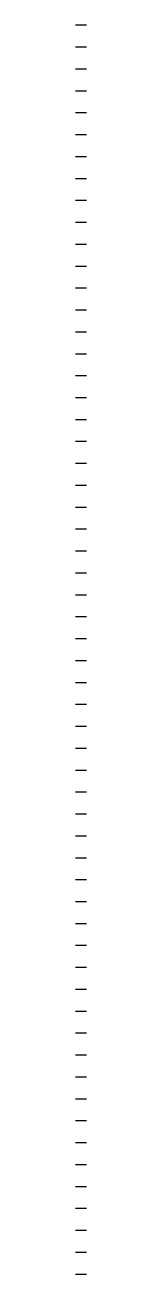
# Model space of a CAD drawing. Extents: x -13000 to 3070, y -764 to 30585.
# Drawn here: x -13000 to -12999, y 116 to 230 of the extents above; entities that cross this region are included whole.
import ezdxf

# ---------------------------------------------------------------- set-up
doc = ezdxf.new("R2010")
doc.units = 0
for name, color, linetype in [('5', 5, 'Continuous'), ('CARIMBO', 255, 'Continuous'), ('CONCRETO', 251, 'Continuous'), ('COTA', 241, 'Continuous'), ('Cota Seção (2x)', 241, 'Continuous'), ('detalhes', 7, 'Continuous'), ('Hachura', 251, 'Continuous'), ('Madeira', 126, 'Continuous'), ('Painéis', 200, 'Continuous'), ('presilha', 224, 'Continuous'), ('Reaproveitamento', 251, 'Continuous'), ('Sarr 2.2x7', 7, 'Continuous'), ('SARR_3.5x7', 81, 'Continuous'), ('texto', 7, 'Continuous'), ('Texto Seção', 7, 'Continuous')]:
    doc.layers.add(name, color=color, linetype=linetype)

msp = doc.modelspace()

# ---------------------------------------------------------------- linework, layer by layer
for p, q in [((-13000, 230), (-12999, 230)), ((-13000, 228), (-12999, 228)), ((-13000, 226), (-12999, 226)), ((-13000, 224), (-12999, 224)), ((-13000, 222), (-12999, 222)), ((-13000, 220), (-12999, 220)), ((-13000, 218), (-12999, 218)), ((-13000, 216), (-12999, 216)), ((-13000, 214), (-12999, 214)), ((-13000, 212), (-12999, 212)), ((-13000, 210), (-12999, 210)), ((-13000, 208), (-12999, 208)), ((-13000, 206), (-12999, 206)), ((-13000, 204), (-12999, 204)), ((-13000, 202), (-12999, 202)), ((-13000, 200), (-12999, 200)), ((-13000, 198), (-12999, 198)), ((-13000, 196), (-12999, 196)), ((-13000, 194), (-12999, 194)), ((-13000, 192), (-12999, 192)), ((-13000, 190), (-12999, 190)), ((-13000, 188), (-12999, 188)), ((-13000, 186), (-12999, 186)), ((-13000, 184), (-12999, 184)), ((-13000, 182), (-12999, 182)), ((-13000, 180), (-12999, 180)), ((-13000, 178), (-12999, 178)), ((-13000, 176), (-12999, 176)), ((-13000, 174), (-12999, 174)), ((-13000, 172), (-12999, 172)), ((-13000, 170), (-12999, 170)), ((-13000, 168), (-12999, 168)), ((-13000, 166), (-12999, 166)), ((-13000, 164), (-12999, 164)), ((-13000, 162), (-12999, 162)), ((-13000, 160), (-12999, 160)), ((-13000, 158), (-12999, 158)), ((-13000, 156), (-12999, 156)), ((-13000, 154), (-12999, 154)), ((-13000, 152), (-12999, 152)), ((-13000, 150), (-12999, 150)), ((-13000, 148), (-12999, 148)), ((-13000, 146), (-12999, 146)), ((-13000, 144), (-12999, 144)), ((-13000, 142), (-12999, 142)), ((-13000, 140), (-12999, 140)), ((-13000, 138), (-12999, 138)), ((-13000, 136), (-12999, 136)), ((-13000, 134), (-12999, 134)), ((-13000, 132), (-12999, 132)), ((-13000, 130), (-12999, 130)), ((-13000, 128), (-12999, 128)), ((-13000, 126), (-12999, 126)), ((-13000, 124), (-12999, 124)), ((-13000, 122), (-12999, 122)), ((-13000, 120), (-12999, 120)), ((-13000, 118), (-12999, 118)), ((-13000, 116), (-12999, 116))]:
    msp.add_line(p, q)
at = {"layer": '5'}
for p, q in [((-13000, 230), (-12999, 230)), ((-13000, 228), (-12999, 228)), ((-13000, 226), (-12999, 226)), ((-13000, 224), (-12999, 224)), ((-13000, 222), (-12999, 222)), ((-13000, 220), (-12999, 220)), ((-13000, 218), (-12999, 218)), ((-13000, 216), (-12999, 216)), ((-13000, 214), (-12999, 214)), ((-13000, 212), (-12999, 212)), ((-13000, 210), (-12999, 210)), ((-13000, 208), (-12999, 208)), ((-13000, 206), (-12999, 206)), ((-13000, 204), (-12999, 204)), ((-13000, 202), (-12999, 202)), ((-13000, 200), (-12999, 200)), ((-13000, 198), (-12999, 198)), ((-13000, 196), (-12999, 196)), ((-13000, 194), (-12999, 194)), ((-13000, 192), (-12999, 192)), ((-13000, 190), (-12999, 190)), ((-13000, 188), (-12999, 188)), ((-13000, 186), (-12999, 186)), ((-13000, 184), (-12999, 184)), ((-13000, 182), (-12999, 182)), ((-13000, 180), (-12999, 180)), ((-13000, 178), (-12999, 178)), ((-13000, 176), (-12999, 176)), ((-13000, 174), (-12999, 174)), ((-13000, 172), (-12999, 172)), ((-13000, 170), (-12999, 170)), ((-13000, 168), (-12999, 168)), ((-13000, 166), (-12999, 166)), ((-13000, 164), (-12999, 164)), ((-13000, 162), (-12999, 162)), ((-13000, 160), (-12999, 160)), ((-13000, 158), (-12999, 158)), ((-13000, 156), (-12999, 156)), ((-13000, 154), (-12999, 154)), ((-13000, 152), (-12999, 152)), ((-13000, 150), (-12999, 150)), ((-13000, 148), (-12999, 148)), ((-13000, 146), (-12999, 146)), ((-13000, 144), (-12999, 144)), ((-13000, 142), (-12999, 142)), ((-13000, 140), (-12999, 140)), ((-13000, 138), (-12999, 138)), ((-13000, 136), (-12999, 136)), ((-13000, 134), (-12999, 134)), ((-13000, 132), (-12999, 132)), ((-13000, 130), (-12999, 130)), ((-13000, 128), (-12999, 128)), ((-13000, 126), (-12999, 126)), ((-13000, 124), (-12999, 124)), ((-13000, 122), (-12999, 122)), ((-13000, 120), (-12999, 120)), ((-13000, 118), (-12999, 118)), ((-13000, 116), (-12999, 116))]:
    msp.add_line(p, q, dxfattribs=at)
at = {"layer": 'CARIMBO'}
for p, q in [((-13000, 230), (-12999, 230)), ((-13000, 228), (-12999, 228)), ((-13000, 226), (-12999, 226)), ((-13000, 224), (-12999, 224)), ((-13000, 222), (-12999, 222)), ((-13000, 220), (-12999, 220)), ((-13000, 218), (-12999, 218)), ((-13000, 216), (-12999, 216)), ((-13000, 214), (-12999, 214)), ((-13000, 212), (-12999, 212)), ((-13000, 210), (-12999, 210)), ((-13000, 208), (-12999, 208)), ((-13000, 206), (-12999, 206)), ((-13000, 204), (-12999, 204)), ((-13000, 202), (-12999, 202)), ((-13000, 200), (-12999, 200)), ((-13000, 198), (-12999, 198)), ((-13000, 196), (-12999, 196)), ((-13000, 194), (-12999, 194)), ((-13000, 192), (-12999, 192)), ((-13000, 190), (-12999, 190)), ((-13000, 188), (-12999, 188)), ((-13000, 186), (-12999, 186)), ((-13000, 184), (-12999, 184)), ((-13000, 182), (-12999, 182)), ((-13000, 180), (-12999, 180)), ((-13000, 178), (-12999, 178)), ((-13000, 176), (-12999, 176)), ((-13000, 174), (-12999, 174)), ((-13000, 172), (-12999, 172)), ((-13000, 170), (-12999, 170)), ((-13000, 168), (-12999, 168)), ((-13000, 166), (-12999, 166)), ((-13000, 164), (-12999, 164)), ((-13000, 162), (-12999, 162)), ((-13000, 160), (-12999, 160)), ((-13000, 158), (-12999, 158)), ((-13000, 156), (-12999, 156)), ((-13000, 154), (-12999, 154)), ((-13000, 152), (-12999, 152)), ((-13000, 150), (-12999, 150)), ((-13000, 148), (-12999, 148)), ((-13000, 146), (-12999, 146)), ((-13000, 144), (-12999, 144)), ((-13000, 142), (-12999, 142)), ((-13000, 140), (-12999, 140)), ((-13000, 138), (-12999, 138)), ((-13000, 136), (-12999, 136)), ((-13000, 134), (-12999, 134)), ((-13000, 132), (-12999, 132)), ((-13000, 130), (-12999, 130)), ((-13000, 128), (-12999, 128)), ((-13000, 126), (-12999, 126)), ((-13000, 124), (-12999, 124)), ((-13000, 122), (-12999, 122)), ((-13000, 120), (-12999, 120)), ((-13000, 118), (-12999, 118)), ((-13000, 116), (-12999, 116))]:
    msp.add_line(p, q, dxfattribs=at)
at = {"layer": 'CONCRETO'}
for p, q in [((-13000, 230), (-12999, 230)), ((-13000, 228), (-12999, 228)), ((-13000, 226), (-12999, 226)), ((-13000, 224), (-12999, 224)), ((-13000, 222), (-12999, 222)), ((-13000, 220), (-12999, 220)), ((-13000, 218), (-12999, 218)), ((-13000, 216), (-12999, 216)), ((-13000, 214), (-12999, 214)), ((-13000, 212), (-12999, 212)), ((-13000, 210), (-12999, 210)), ((-13000, 208), (-12999, 208)), ((-13000, 206), (-12999, 206)), ((-13000, 204), (-12999, 204)), ((-13000, 202), (-12999, 202)), ((-13000, 200), (-12999, 200)), ((-13000, 198), (-12999, 198)), ((-13000, 196), (-12999, 196)), ((-13000, 194), (-12999, 194)), ((-13000, 192), (-12999, 192)), ((-13000, 190), (-12999, 190)), ((-13000, 188), (-12999, 188)), ((-13000, 186), (-12999, 186)), ((-13000, 184), (-12999, 184)), ((-13000, 182), (-12999, 182)), ((-13000, 180), (-12999, 180)), ((-13000, 178), (-12999, 178)), ((-13000, 176), (-12999, 176)), ((-13000, 174), (-12999, 174)), ((-13000, 172), (-12999, 172)), ((-13000, 170), (-12999, 170)), ((-13000, 168), (-12999, 168)), ((-13000, 166), (-12999, 166)), ((-13000, 164), (-12999, 164)), ((-13000, 162), (-12999, 162)), ((-13000, 160), (-12999, 160)), ((-13000, 158), (-12999, 158)), ((-13000, 156), (-12999, 156)), ((-13000, 154), (-12999, 154)), ((-13000, 152), (-12999, 152)), ((-13000, 150), (-12999, 150)), ((-13000, 148), (-12999, 148)), ((-13000, 146), (-12999, 146)), ((-13000, 144), (-12999, 144)), ((-13000, 142), (-12999, 142)), ((-13000, 140), (-12999, 140)), ((-13000, 138), (-12999, 138)), ((-13000, 136), (-12999, 136)), ((-13000, 134), (-12999, 134)), ((-13000, 132), (-12999, 132)), ((-13000, 130), (-12999, 130)), ((-13000, 128), (-12999, 128)), ((-13000, 126), (-12999, 126)), ((-13000, 124), (-12999, 124)), ((-13000, 122), (-12999, 122)), ((-13000, 120), (-12999, 120)), ((-13000, 118), (-12999, 118)), ((-13000, 116), (-12999, 116))]:
    msp.add_line(p, q, dxfattribs=at)
at = {"layer": 'COTA'}
for p, q in [((-13000, 230), (-12999, 230)), ((-13000, 228), (-12999, 228)), ((-13000, 226), (-12999, 226)), ((-13000, 224), (-12999, 224)), ((-13000, 222), (-12999, 222)), ((-13000, 220), (-12999, 220)), ((-13000, 218), (-12999, 218)), ((-13000, 216), (-12999, 216)), ((-13000, 214), (-12999, 214)), ((-13000, 212), (-12999, 212)), ((-13000, 210), (-12999, 210)), ((-13000, 208), (-12999, 208)), ((-13000, 206), (-12999, 206)), ((-13000, 204), (-12999, 204)), ((-13000, 202), (-12999, 202)), ((-13000, 200), (-12999, 200)), ((-13000, 198), (-12999, 198)), ((-13000, 196), (-12999, 196)), ((-13000, 194), (-12999, 194)), ((-13000, 192), (-12999, 192)), ((-13000, 190), (-12999, 190)), ((-13000, 188), (-12999, 188)), ((-13000, 186), (-12999, 186)), ((-13000, 184), (-12999, 184)), ((-13000, 182), (-12999, 182)), ((-13000, 180), (-12999, 180)), ((-13000, 178), (-12999, 178)), ((-13000, 176), (-12999, 176)), ((-13000, 174), (-12999, 174)), ((-13000, 172), (-12999, 172)), ((-13000, 170), (-12999, 170)), ((-13000, 168), (-12999, 168)), ((-13000, 166), (-12999, 166)), ((-13000, 164), (-12999, 164)), ((-13000, 162), (-12999, 162)), ((-13000, 160), (-12999, 160)), ((-13000, 158), (-12999, 158)), ((-13000, 156), (-12999, 156)), ((-13000, 154), (-12999, 154)), ((-13000, 152), (-12999, 152)), ((-13000, 150), (-12999, 150)), ((-13000, 148), (-12999, 148)), ((-13000, 146), (-12999, 146)), ((-13000, 144), (-12999, 144)), ((-13000, 142), (-12999, 142)), ((-13000, 140), (-12999, 140)), ((-13000, 138), (-12999, 138)), ((-13000, 136), (-12999, 136)), ((-13000, 134), (-12999, 134)), ((-13000, 132), (-12999, 132)), ((-13000, 130), (-12999, 130)), ((-13000, 128), (-12999, 128)), ((-13000, 126), (-12999, 126)), ((-13000, 124), (-12999, 124)), ((-13000, 122), (-12999, 122)), ((-13000, 120), (-12999, 120)), ((-13000, 118), (-12999, 118)), ((-13000, 116), (-12999, 116))]:
    msp.add_line(p, q, dxfattribs=at)
at = {"layer": 'Cota Seção (2x)'}
for p, q in [((-13000, 136), (-12999, 136)), ((-13000, 134), (-12999, 134)), ((-13000, 132), (-12999, 132)), ((-13000, 130), (-12999, 130)), ((-13000, 128), (-12999, 128)), ((-13000, 126), (-12999, 126)), ((-13000, 124), (-12999, 124)), ((-13000, 122), (-12999, 122)), ((-13000, 120), (-12999, 120)), ((-13000, 118), (-12999, 118)), ((-13000, 116), (-12999, 116))]:
    msp.add_line(p, q, dxfattribs=at)
at = {"layer": 'detalhes'}
for p, q in [((-13000, 230), (-12999, 230)), ((-13000, 228), (-12999, 228)), ((-13000, 226), (-12999, 226)), ((-13000, 224), (-12999, 224)), ((-13000, 222), (-12999, 222)), ((-13000, 220), (-12999, 220)), ((-13000, 218), (-12999, 218)), ((-13000, 216), (-12999, 216)), ((-13000, 214), (-12999, 214)), ((-13000, 212), (-12999, 212)), ((-13000, 210), (-12999, 210)), ((-13000, 208), (-12999, 208)), ((-13000, 206), (-12999, 206)), ((-13000, 204), (-12999, 204)), ((-13000, 202), (-12999, 202)), ((-13000, 200), (-12999, 200)), ((-13000, 198), (-12999, 198)), ((-13000, 196), (-12999, 196)), ((-13000, 194), (-12999, 194)), ((-13000, 192), (-12999, 192)), ((-13000, 190), (-12999, 190)), ((-13000, 188), (-12999, 188)), ((-13000, 186), (-12999, 186)), ((-13000, 184), (-12999, 184)), ((-13000, 182), (-12999, 182)), ((-13000, 180), (-12999, 180)), ((-13000, 178), (-12999, 178)), ((-13000, 176), (-12999, 176)), ((-13000, 174), (-12999, 174)), ((-13000, 172), (-12999, 172)), ((-13000, 170), (-12999, 170)), ((-13000, 168), (-12999, 168)), ((-13000, 166), (-12999, 166)), ((-13000, 164), (-12999, 164)), ((-13000, 162), (-12999, 162)), ((-13000, 160), (-12999, 160)), ((-13000, 158), (-12999, 158)), ((-13000, 156), (-12999, 156)), ((-13000, 154), (-12999, 154)), ((-13000, 152), (-12999, 152)), ((-13000, 150), (-12999, 150)), ((-13000, 148), (-12999, 148)), ((-13000, 146), (-12999, 146)), ((-13000, 144), (-12999, 144)), ((-13000, 142), (-12999, 142)), ((-13000, 140), (-12999, 140)), ((-13000, 138), (-12999, 138)), ((-13000, 136), (-12999, 136)), ((-13000, 134), (-12999, 134)), ((-13000, 132), (-12999, 132)), ((-13000, 130), (-12999, 130)), ((-13000, 128), (-12999, 128)), ((-13000, 126), (-12999, 126)), ((-13000, 124), (-12999, 124)), ((-13000, 122), (-12999, 122)), ((-13000, 120), (-12999, 120)), ((-13000, 118), (-12999, 118)), ((-13000, 116), (-12999, 116))]:
    msp.add_line(p, q, dxfattribs=at)
at = {"layer": 'Hachura'}
for p, q in [((-13000, 230), (-12999, 230)), ((-13000, 228), (-12999, 228)), ((-13000, 226), (-12999, 226)), ((-13000, 224), (-12999, 224)), ((-13000, 222), (-12999, 222)), ((-13000, 220), (-12999, 220)), ((-13000, 218), (-12999, 218)), ((-13000, 216), (-12999, 216)), ((-13000, 214), (-12999, 214)), ((-13000, 212), (-12999, 212)), ((-13000, 210), (-12999, 210)), ((-13000, 208), (-12999, 208)), ((-13000, 206), (-12999, 206)), ((-13000, 204), (-12999, 204)), ((-13000, 202), (-12999, 202)), ((-13000, 200), (-12999, 200)), ((-13000, 198), (-12999, 198)), ((-13000, 196), (-12999, 196)), ((-13000, 194), (-12999, 194)), ((-13000, 192), (-12999, 192)), ((-13000, 190), (-12999, 190)), ((-13000, 188), (-12999, 188)), ((-13000, 186), (-12999, 186)), ((-13000, 184), (-12999, 184)), ((-13000, 182), (-12999, 182)), ((-13000, 180), (-12999, 180)), ((-13000, 178), (-12999, 178)), ((-13000, 176), (-12999, 176)), ((-13000, 174), (-12999, 174)), ((-13000, 172), (-12999, 172)), ((-13000, 170), (-12999, 170)), ((-13000, 168), (-12999, 168)), ((-13000, 166), (-12999, 166)), ((-13000, 164), (-12999, 164)), ((-13000, 162), (-12999, 162)), ((-13000, 160), (-12999, 160)), ((-13000, 158), (-12999, 158)), ((-13000, 156), (-12999, 156)), ((-13000, 154), (-12999, 154)), ((-13000, 152), (-12999, 152)), ((-13000, 150), (-12999, 150)), ((-13000, 148), (-12999, 148)), ((-13000, 146), (-12999, 146)), ((-13000, 144), (-12999, 144)), ((-13000, 142), (-12999, 142)), ((-13000, 140), (-12999, 140)), ((-13000, 138), (-12999, 138)), ((-13000, 136), (-12999, 136)), ((-13000, 134), (-12999, 134)), ((-13000, 132), (-12999, 132)), ((-13000, 130), (-12999, 130)), ((-13000, 128), (-12999, 128)), ((-13000, 126), (-12999, 126)), ((-13000, 124), (-12999, 124)), ((-13000, 122), (-12999, 122)), ((-13000, 120), (-12999, 120)), ((-13000, 118), (-12999, 118)), ((-13000, 116), (-12999, 116))]:
    msp.add_line(p, q, dxfattribs=at)
at = {"layer": 'Madeira'}
for p, q in [((-13000, 230), (-12999, 230)), ((-13000, 228), (-12999, 228)), ((-13000, 226), (-12999, 226)), ((-13000, 224), (-12999, 224)), ((-13000, 222), (-12999, 222)), ((-13000, 220), (-12999, 220)), ((-13000, 218), (-12999, 218)), ((-13000, 216), (-12999, 216)), ((-13000, 214), (-12999, 214)), ((-13000, 212), (-12999, 212)), ((-13000, 210), (-12999, 210)), ((-13000, 208), (-12999, 208)), ((-13000, 206), (-12999, 206)), ((-13000, 204), (-12999, 204)), ((-13000, 202), (-12999, 202)), ((-13000, 200), (-12999, 200)), ((-13000, 198), (-12999, 198)), ((-13000, 196), (-12999, 196)), ((-13000, 194), (-12999, 194)), ((-13000, 192), (-12999, 192)), ((-13000, 190), (-12999, 190)), ((-13000, 188), (-12999, 188)), ((-13000, 186), (-12999, 186)), ((-13000, 184), (-12999, 184)), ((-13000, 182), (-12999, 182)), ((-13000, 180), (-12999, 180)), ((-13000, 178), (-12999, 178)), ((-13000, 176), (-12999, 176)), ((-13000, 174), (-12999, 174)), ((-13000, 172), (-12999, 172)), ((-13000, 170), (-12999, 170)), ((-13000, 168), (-12999, 168)), ((-13000, 166), (-12999, 166)), ((-13000, 164), (-12999, 164)), ((-13000, 162), (-12999, 162)), ((-13000, 160), (-12999, 160)), ((-13000, 158), (-12999, 158)), ((-13000, 156), (-12999, 156)), ((-13000, 154), (-12999, 154)), ((-13000, 152), (-12999, 152)), ((-13000, 150), (-12999, 150)), ((-13000, 148), (-12999, 148)), ((-13000, 146), (-12999, 146)), ((-13000, 144), (-12999, 144)), ((-13000, 142), (-12999, 142)), ((-13000, 140), (-12999, 140)), ((-13000, 138), (-12999, 138)), ((-13000, 136), (-12999, 136)), ((-13000, 134), (-12999, 134)), ((-13000, 132), (-12999, 132)), ((-13000, 130), (-12999, 130)), ((-13000, 128), (-12999, 128)), ((-13000, 126), (-12999, 126)), ((-13000, 124), (-12999, 124)), ((-13000, 122), (-12999, 122)), ((-13000, 120), (-12999, 120)), ((-13000, 118), (-12999, 118)), ((-13000, 116), (-12999, 116))]:
    msp.add_line(p, q, dxfattribs=at)
at = {"layer": 'Painéis'}
for p, q in [((-13000, 230), (-12999, 230)), ((-13000, 228), (-12999, 228)), ((-13000, 226), (-12999, 226)), ((-13000, 224), (-12999, 224)), ((-13000, 222), (-12999, 222)), ((-13000, 220), (-12999, 220)), ((-13000, 218), (-12999, 218)), ((-13000, 216), (-12999, 216)), ((-13000, 214), (-12999, 214)), ((-13000, 212), (-12999, 212)), ((-13000, 210), (-12999, 210)), ((-13000, 208), (-12999, 208)), ((-13000, 206), (-12999, 206)), ((-13000, 204), (-12999, 204)), ((-13000, 202), (-12999, 202)), ((-13000, 200), (-12999, 200)), ((-13000, 198), (-12999, 198)), ((-13000, 196), (-12999, 196)), ((-13000, 194), (-12999, 194)), ((-13000, 192), (-12999, 192)), ((-13000, 190), (-12999, 190)), ((-13000, 188), (-12999, 188)), ((-13000, 186), (-12999, 186)), ((-13000, 184), (-12999, 184)), ((-13000, 182), (-12999, 182)), ((-13000, 180), (-12999, 180)), ((-13000, 178), (-12999, 178)), ((-13000, 176), (-12999, 176)), ((-13000, 174), (-12999, 174)), ((-13000, 172), (-12999, 172)), ((-13000, 170), (-12999, 170)), ((-13000, 168), (-12999, 168)), ((-13000, 166), (-12999, 166)), ((-13000, 164), (-12999, 164)), ((-13000, 162), (-12999, 162)), ((-13000, 160), (-12999, 160)), ((-13000, 158), (-12999, 158)), ((-13000, 156), (-12999, 156)), ((-13000, 154), (-12999, 154)), ((-13000, 152), (-12999, 152)), ((-13000, 150), (-12999, 150)), ((-13000, 148), (-12999, 148)), ((-13000, 146), (-12999, 146)), ((-13000, 144), (-12999, 144)), ((-13000, 142), (-12999, 142)), ((-13000, 140), (-12999, 140)), ((-13000, 138), (-12999, 138)), ((-13000, 136), (-12999, 136)), ((-13000, 134), (-12999, 134)), ((-13000, 132), (-12999, 132)), ((-13000, 130), (-12999, 130)), ((-13000, 128), (-12999, 128)), ((-13000, 126), (-12999, 126)), ((-13000, 124), (-12999, 124)), ((-13000, 122), (-12999, 122)), ((-13000, 120), (-12999, 120)), ((-13000, 118), (-12999, 118)), ((-13000, 116), (-12999, 116))]:
    msp.add_line(p, q, dxfattribs=at)
at = {"layer": 'presilha'}
for p, q in [((-13000, 142), (-12999, 142)), ((-13000, 140), (-12999, 140)), ((-13000, 138), (-12999, 138)), ((-13000, 136), (-12999, 136)), ((-13000, 134), (-12999, 134)), ((-13000, 132), (-12999, 132)), ((-13000, 130), (-12999, 130)), ((-13000, 128), (-12999, 128)), ((-13000, 126), (-12999, 126)), ((-13000, 124), (-12999, 124)), ((-13000, 122), (-12999, 122)), ((-13000, 120), (-12999, 120)), ((-13000, 118), (-12999, 118)), ((-13000, 116), (-12999, 116))]:
    msp.add_line(p, q, dxfattribs=at)
at = {"layer": 'Reaproveitamento'}
for p, q in [((-13000, 230), (-12999, 230)), ((-13000, 228), (-12999, 228)), ((-13000, 226), (-12999, 226)), ((-13000, 224), (-12999, 224)), ((-13000, 222), (-12999, 222)), ((-13000, 220), (-12999, 220)), ((-13000, 218), (-12999, 218)), ((-13000, 216), (-12999, 216)), ((-13000, 214), (-12999, 214)), ((-13000, 212), (-12999, 212)), ((-13000, 210), (-12999, 210)), ((-13000, 208), (-12999, 208)), ((-13000, 206), (-12999, 206)), ((-13000, 204), (-12999, 204)), ((-13000, 202), (-12999, 202)), ((-13000, 200), (-12999, 200)), ((-13000, 198), (-12999, 198)), ((-13000, 196), (-12999, 196)), ((-13000, 194), (-12999, 194)), ((-13000, 192), (-12999, 192)), ((-13000, 190), (-12999, 190)), ((-13000, 188), (-12999, 188)), ((-13000, 186), (-12999, 186)), ((-13000, 184), (-12999, 184)), ((-13000, 182), (-12999, 182)), ((-13000, 180), (-12999, 180)), ((-13000, 178), (-12999, 178)), ((-13000, 176), (-12999, 176)), ((-13000, 174), (-12999, 174)), ((-13000, 172), (-12999, 172)), ((-13000, 170), (-12999, 170)), ((-13000, 168), (-12999, 168)), ((-13000, 166), (-12999, 166)), ((-13000, 164), (-12999, 164)), ((-13000, 162), (-12999, 162)), ((-13000, 160), (-12999, 160)), ((-13000, 158), (-12999, 158)), ((-13000, 156), (-12999, 156)), ((-13000, 154), (-12999, 154)), ((-13000, 152), (-12999, 152)), ((-13000, 150), (-12999, 150)), ((-13000, 148), (-12999, 148)), ((-13000, 146), (-12999, 146)), ((-13000, 144), (-12999, 144)), ((-13000, 142), (-12999, 142)), ((-13000, 140), (-12999, 140)), ((-13000, 138), (-12999, 138)), ((-13000, 136), (-12999, 136)), ((-13000, 134), (-12999, 134)), ((-13000, 132), (-12999, 132)), ((-13000, 130), (-12999, 130)), ((-13000, 128), (-12999, 128)), ((-13000, 126), (-12999, 126)), ((-13000, 124), (-12999, 124)), ((-13000, 122), (-12999, 122)), ((-13000, 120), (-12999, 120)), ((-13000, 118), (-12999, 118)), ((-13000, 116), (-12999, 116))]:
    msp.add_line(p, q, dxfattribs=at)
at = {"layer": 'Sarr 2.2x7'}
for p, q in [((-13000, 170), (-12999, 170)), ((-13000, 168), (-12999, 168)), ((-13000, 166), (-12999, 166)), ((-13000, 164), (-12999, 164)), ((-13000, 162), (-12999, 162)), ((-13000, 160), (-12999, 160)), ((-13000, 158), (-12999, 158)), ((-13000, 156), (-12999, 156)), ((-13000, 154), (-12999, 154)), ((-13000, 152), (-12999, 152)), ((-13000, 150), (-12999, 150)), ((-13000, 148), (-12999, 148)), ((-13000, 146), (-12999, 146)), ((-13000, 144), (-12999, 144)), ((-13000, 142), (-12999, 142)), ((-13000, 140), (-12999, 140)), ((-13000, 138), (-12999, 138)), ((-13000, 136), (-12999, 136)), ((-13000, 134), (-12999, 134)), ((-13000, 132), (-12999, 132)), ((-13000, 130), (-12999, 130)), ((-13000, 128), (-12999, 128)), ((-13000, 126), (-12999, 126)), ((-13000, 124), (-12999, 124)), ((-13000, 122), (-12999, 122)), ((-13000, 120), (-12999, 120)), ((-13000, 118), (-12999, 118)), ((-13000, 116), (-12999, 116))]:
    msp.add_line(p, q, dxfattribs=at)
at = {"layer": 'SARR_3.5x7'}
for p, q in [((-13000, 230), (-12999, 230)), ((-13000, 228), (-12999, 228)), ((-13000, 226), (-12999, 226)), ((-13000, 224), (-12999, 224)), ((-13000, 222), (-12999, 222)), ((-13000, 220), (-12999, 220)), ((-13000, 218), (-12999, 218)), ((-13000, 216), (-12999, 216)), ((-13000, 214), (-12999, 214)), ((-13000, 212), (-12999, 212)), ((-13000, 210), (-12999, 210)), ((-13000, 208), (-12999, 208)), ((-13000, 206), (-12999, 206)), ((-13000, 204), (-12999, 204)), ((-13000, 202), (-12999, 202)), ((-13000, 200), (-12999, 200)), ((-13000, 198), (-12999, 198)), ((-13000, 196), (-12999, 196)), ((-13000, 194), (-12999, 194)), ((-13000, 192), (-12999, 192)), ((-13000, 190), (-12999, 190)), ((-13000, 188), (-12999, 188)), ((-13000, 186), (-12999, 186)), ((-13000, 184), (-12999, 184)), ((-13000, 182), (-12999, 182)), ((-13000, 180), (-12999, 180)), ((-13000, 178), (-12999, 178)), ((-13000, 176), (-12999, 176)), ((-13000, 174), (-12999, 174)), ((-13000, 172), (-12999, 172)), ((-13000, 170), (-12999, 170)), ((-13000, 168), (-12999, 168)), ((-13000, 166), (-12999, 166)), ((-13000, 164), (-12999, 164)), ((-13000, 162), (-12999, 162)), ((-13000, 160), (-12999, 160)), ((-13000, 158), (-12999, 158)), ((-13000, 156), (-12999, 156)), ((-13000, 154), (-12999, 154)), ((-13000, 152), (-12999, 152)), ((-13000, 150), (-12999, 150)), ((-13000, 148), (-12999, 148)), ((-13000, 146), (-12999, 146)), ((-13000, 144), (-12999, 144)), ((-13000, 142), (-12999, 142)), ((-13000, 140), (-12999, 140)), ((-13000, 138), (-12999, 138)), ((-13000, 136), (-12999, 136)), ((-13000, 134), (-12999, 134)), ((-13000, 132), (-12999, 132)), ((-13000, 130), (-12999, 130)), ((-13000, 128), (-12999, 128)), ((-13000, 126), (-12999, 126)), ((-13000, 124), (-12999, 124)), ((-13000, 122), (-12999, 122)), ((-13000, 120), (-12999, 120)), ((-13000, 118), (-12999, 118)), ((-13000, 116), (-12999, 116))]:
    msp.add_line(p, q, dxfattribs=at)
at = {"layer": 'texto'}
for p, q in [((-13000, 230), (-12999, 230)), ((-13000, 228), (-12999, 228)), ((-13000, 226), (-12999, 226)), ((-13000, 224), (-12999, 224)), ((-13000, 222), (-12999, 222)), ((-13000, 220), (-12999, 220)), ((-13000, 218), (-12999, 218)), ((-13000, 216), (-12999, 216)), ((-13000, 214), (-12999, 214)), ((-13000, 212), (-12999, 212)), ((-13000, 210), (-12999, 210)), ((-13000, 208), (-12999, 208)), ((-13000, 206), (-12999, 206)), ((-13000, 204), (-12999, 204)), ((-13000, 202), (-12999, 202)), ((-13000, 200), (-12999, 200)), ((-13000, 198), (-12999, 198)), ((-13000, 196), (-12999, 196)), ((-13000, 194), (-12999, 194)), ((-13000, 192), (-12999, 192)), ((-13000, 190), (-12999, 190)), ((-13000, 188), (-12999, 188)), ((-13000, 186), (-12999, 186)), ((-13000, 184), (-12999, 184)), ((-13000, 182), (-12999, 182)), ((-13000, 180), (-12999, 180)), ((-13000, 178), (-12999, 178)), ((-13000, 176), (-12999, 176)), ((-13000, 174), (-12999, 174)), ((-13000, 172), (-12999, 172)), ((-13000, 170), (-12999, 170)), ((-13000, 168), (-12999, 168)), ((-13000, 166), (-12999, 166)), ((-13000, 164), (-12999, 164)), ((-13000, 162), (-12999, 162)), ((-13000, 160), (-12999, 160)), ((-13000, 158), (-12999, 158)), ((-13000, 156), (-12999, 156)), ((-13000, 154), (-12999, 154)), ((-13000, 152), (-12999, 152)), ((-13000, 150), (-12999, 150)), ((-13000, 148), (-12999, 148)), ((-13000, 146), (-12999, 146)), ((-13000, 144), (-12999, 144)), ((-13000, 142), (-12999, 142)), ((-13000, 140), (-12999, 140)), ((-13000, 138), (-12999, 138)), ((-13000, 136), (-12999, 136)), ((-13000, 134), (-12999, 134)), ((-13000, 132), (-12999, 132)), ((-13000, 130), (-12999, 130)), ((-13000, 128), (-12999, 128)), ((-13000, 126), (-12999, 126)), ((-13000, 124), (-12999, 124)), ((-13000, 122), (-12999, 122)), ((-13000, 120), (-12999, 120)), ((-13000, 118), (-12999, 118)), ((-13000, 116), (-12999, 116))]:
    msp.add_line(p, q, dxfattribs=at)
at = {"layer": 'Texto Seção'}
for p, q in [((-13000, 186), (-12999, 186)), ((-13000, 184), (-12999, 184)), ((-13000, 182), (-12999, 182)), ((-13000, 180), (-12999, 180)), ((-13000, 178), (-12999, 178)), ((-13000, 176), (-12999, 176)), ((-13000, 174), (-12999, 174)), ((-13000, 172), (-12999, 172)), ((-13000, 170), (-12999, 170)), ((-13000, 168), (-12999, 168)), ((-13000, 166), (-12999, 166)), ((-13000, 164), (-12999, 164)), ((-13000, 162), (-12999, 162)), ((-13000, 160), (-12999, 160)), ((-13000, 158), (-12999, 158)), ((-13000, 156), (-12999, 156)), ((-13000, 154), (-12999, 154)), ((-13000, 152), (-12999, 152)), ((-13000, 150), (-12999, 150)), ((-13000, 148), (-12999, 148)), ((-13000, 146), (-12999, 146)), ((-13000, 144), (-12999, 144)), ((-13000, 142), (-12999, 142)), ((-13000, 140), (-12999, 140)), ((-13000, 138), (-12999, 138)), ((-13000, 136), (-12999, 136)), ((-13000, 134), (-12999, 134)), ((-13000, 132), (-12999, 132)), ((-13000, 130), (-12999, 130)), ((-13000, 128), (-12999, 128)), ((-13000, 126), (-12999, 126)), ((-13000, 124), (-12999, 124)), ((-13000, 122), (-12999, 122)), ((-13000, 120), (-12999, 120)), ((-13000, 118), (-12999, 118)), ((-13000, 116), (-12999, 116))]:
    msp.add_line(p, q, dxfattribs=at)

doc.saveas('drawing.dxf')
